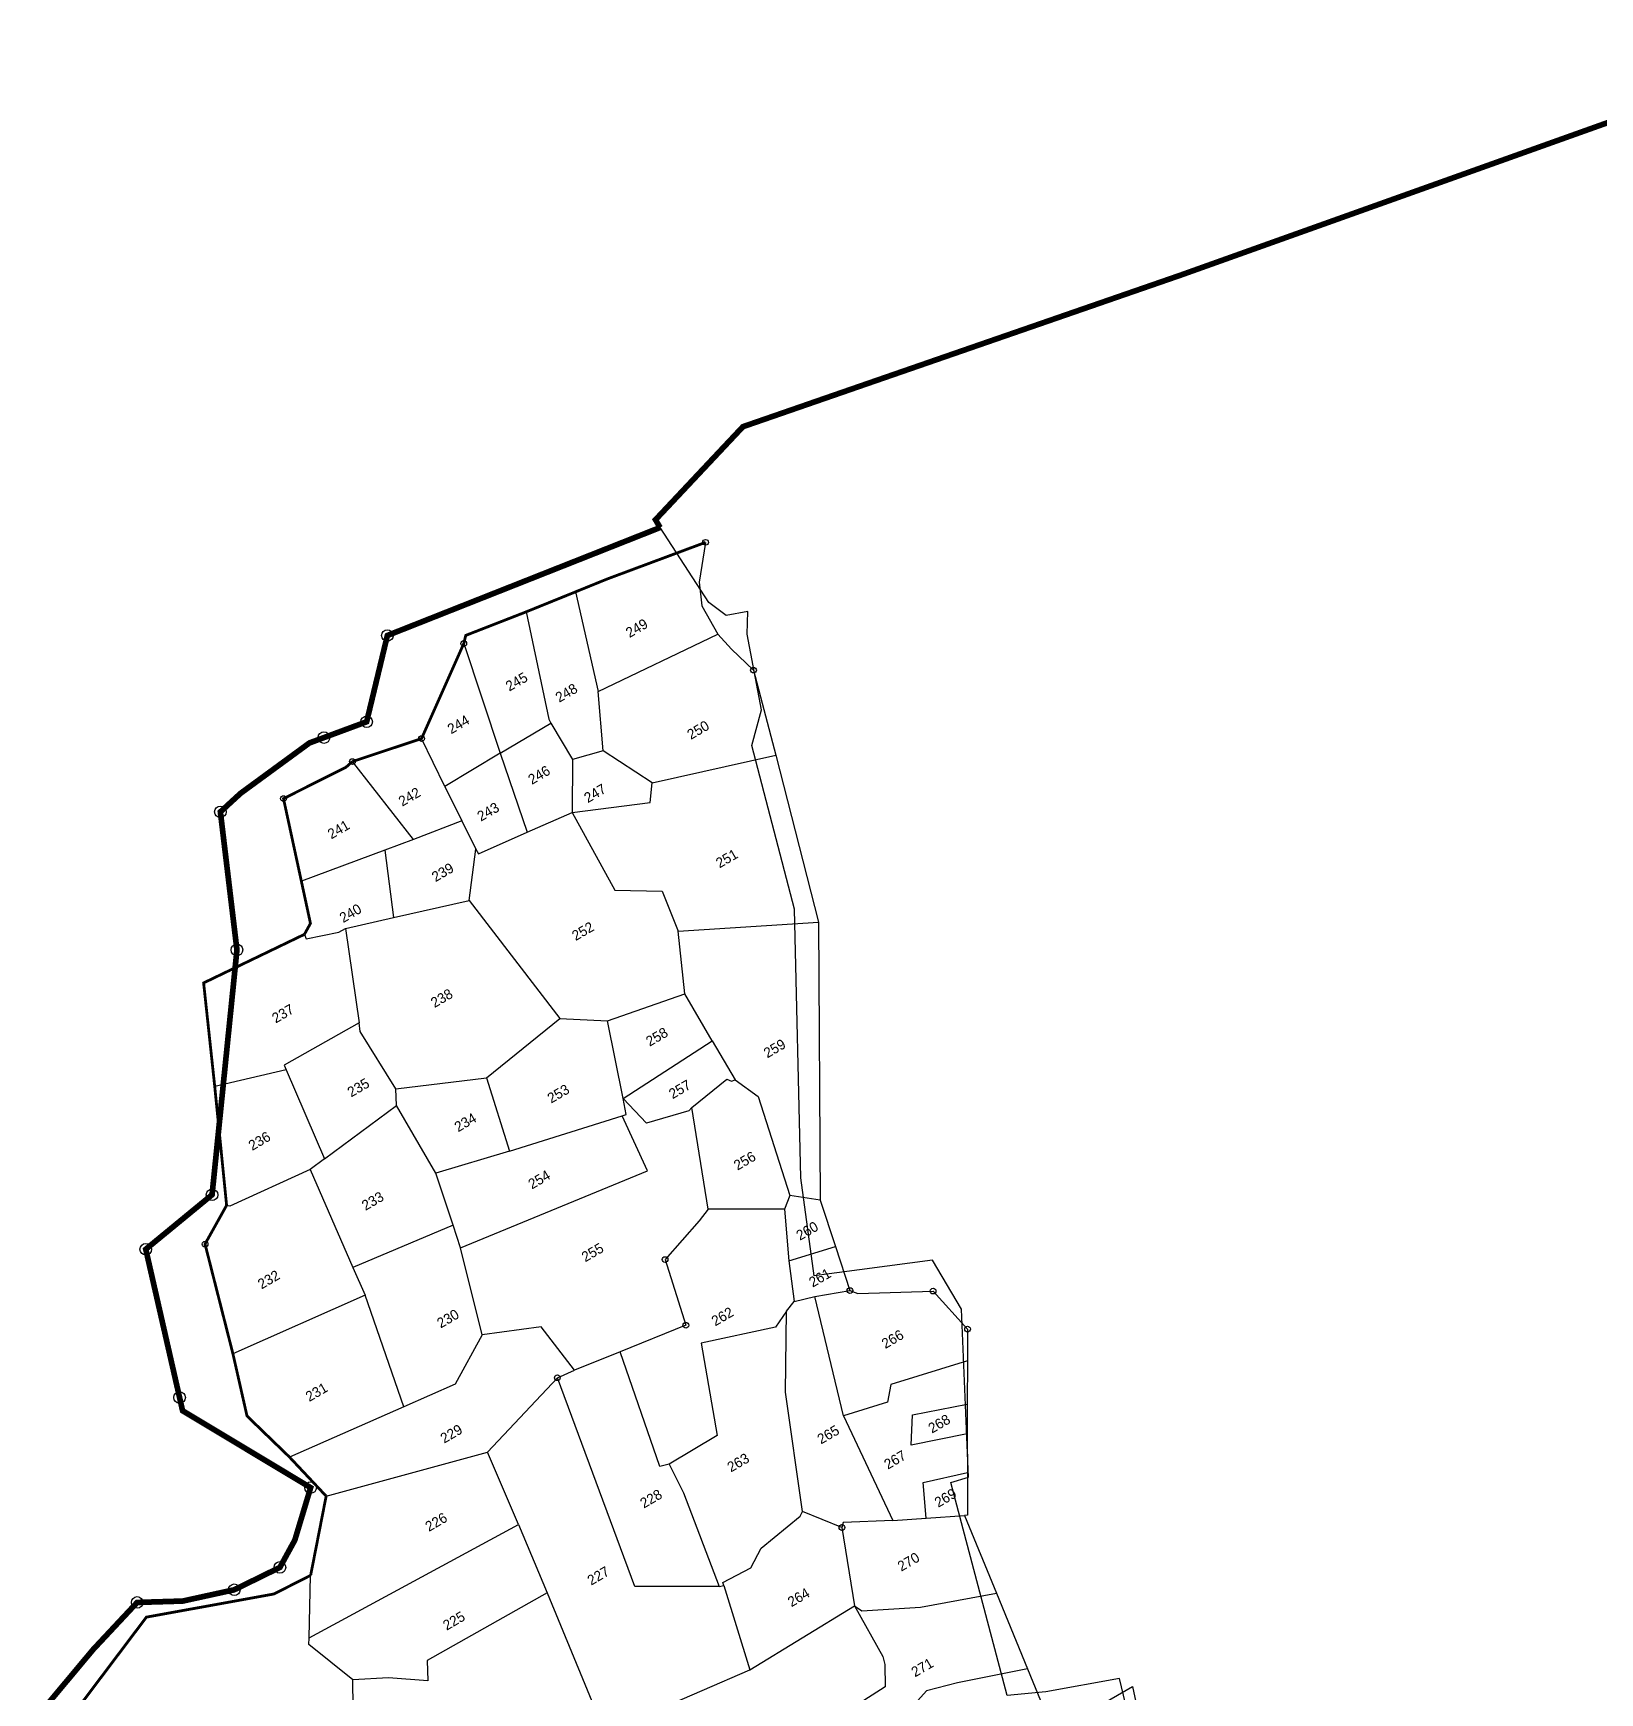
# Model space of a CAD drawing. Header units: metres. Extents: x 261731 to 264091, y 2159284 to 2161845.
# Drawn here: x 262344.5 to 262689.7, y 2161466.8 to 2161832.5 of the extents above; entities that cross this region are included whole.
import ezdxf

# ---------------------------------------------------------------- set-up
doc = ezdxf.new("R2010")
doc.units = ezdxf.units.M
for name, color, linetype in [('POLY_PARCEL', 6, 'Continuous'), ('SYM_STONE', 1, 'Continuous'), ('TEXT_PARCEL', 7, 'Continuous'), ('V_BOUND_LINE', 7, 'Continuous')]:
    doc.layers.add(name, color=color, linetype=linetype)
doc.styles.add('TEXT_MAP', font='', dxfattribs={"height": 1.8})
doc.styles.get('TEXT_MAP').set_extended_font_data('Kruti Dev 050')

# ---------------------------------------------------------------- blocks, each defined once
blk = doc.blocks.new('STONE')
at = {"layer": 'SYM_STONE'}
blk.add_circle((0, 0), 0.511, dxfattribs=at)

msp = doc.modelspace()

# ---------------------------------------------------------------- linework, layer by layer
at = {"layer": 'POLY_PARCEL'}
for points in [[(262609.77, 2161362.24), (262583.87, 2161469.96), (262567.65, 2161467.02), (262559.15, 2161466.27), (262546.72, 2161513.2), (262550.63, 2161514.31), (262549.11, 2161551.37), (262542.66, 2161562.15), (262516.58, 2161558.69), (262513.69, 2161580.32), (262512.25, 2161639.51), (262502.89, 2161675.54), (262504.99, 2161683.39), (262501.88, 2161700.05), (262501.97, 2161705.05), (262497.25, 2161704.2), (262493.43, 2161707.02), (262482.66, 2161723.55)], [(262492.68, 2161720.29), (262491.24, 2161711.54), (262491.83, 2161706.32), (262495.4, 2161700.05)], [(262464, 2161709.37), (262469.05, 2161687.42), (262469.05, 2161687.42)], [(262453.16, 2161704.98), (262458.15, 2161681.35), (262458.55, 2161680.46)], [(262439.4, 2161697.98), (262447.39, 2161673.82)], [(262469.05, 2161687.42), (262495.4, 2161700.05)], [(262495.4, 2161700.05), (262498.37, 2161696.78), (262503.25, 2161692.14), (262508.19, 2161673.42)], [(262470.14, 2161674.38), (262469.05, 2161687.42)], [(262447.39, 2161673.82), (262458.55, 2161680.46)], [(262458.55, 2161680.46), (262463.33, 2161672.47)], [(262435.25, 2161666.49), (262430.1, 2161677.06)], [(262428.32, 2161654.81), (262414.86, 2161671.99)], [(262447.39, 2161673.82), (262435.25, 2161666.49)], [(262447.39, 2161673.82), (262453.38, 2161656.42)], [(262463.33, 2161672.47), (262463.32, 2161660.8)], [(262470.14, 2161674.38), (262463.33, 2161672.47)], [(262480.9, 2161667.31), (262470.14, 2161674.38)], [(262480.9, 2161667.31), (262508.19, 2161673.42)], [(262508.19, 2161673.42), (262517.53, 2161636.6)], [(262435.25, 2161666.49), (262438.99, 2161658.96)], [(262463.32, 2161660.8), (262480.44, 2161662.95), (262480.9, 2161667.31)], [(262453.38, 2161656.42), (262463.32, 2161660.8)], [(262463.32, 2161660.8), (262472.72, 2161643.67), (262483.15, 2161643.43), (262486.65, 2161634.66)], [(262438.99, 2161658.96), (262428.32, 2161654.81)], [(262438.99, 2161658.96), (262442.09, 2161652.72)], [(262428.32, 2161654.81), (262422, 2161652.47)], [(262442.09, 2161652.72), (262442.63, 2161651.69), (262453.38, 2161656.42)], [(262422, 2161652.47), (262403.61, 2161645.66)], [(262422, 2161652.47), (262423.89, 2161637.61)], [(262440.6, 2161641.4), (262442.09, 2161652.72)], [(262423.89, 2161637.61), (262440.6, 2161641.4)], [(262440.6, 2161641.4), (262460.56, 2161615.38)], [(262404.29, 2161633.93), (262404.64, 2161632.92), (262411.87, 2161634.44), (262413.33, 2161635.22)], [(262413.33, 2161635.22), (262423.89, 2161637.61)], [(262413.33, 2161635.22), (262416.38, 2161614.45)], [(262486.65, 2161634.66), (262517.53, 2161636.6), (262517.53, 2161636.6)], [(262488.11, 2161620.86), (262486.65, 2161634.66)], [(262517.53, 2161636.6), (262517.93, 2161575.39)], [(262471.09, 2161614.85), (262488.11, 2161620.86)], [(262494.17, 2161610.46), (262488.11, 2161620.86)], [(262416.38, 2161614.45), (262399.86, 2161605.11), (262400.25, 2161604.05)], [(262424.46, 2161599.89), (262416.58, 2161612.52), (262416.38, 2161614.45)], [(262444.43, 2161602.32), (262460.56, 2161615.38)], [(262460.56, 2161615.38), (262471.09, 2161614.85)], [(262474.49, 2161597.8), (262471.09, 2161614.85)], [(262474.49, 2161597.8), (262494.17, 2161610.46)], [(262494.17, 2161610.46), (262499.22, 2161601.88)], [(262400.25, 2161604.05), (262384.53, 2161600.4)], [(262400.25, 2161604.05), (262408.74, 2161584.51)], [(262424.46, 2161599.89), (262444.43, 2161602.32)], [(262444.43, 2161602.32), (262449.45, 2161586.2)], [(262489.63, 2161595.8), (262497.35, 2161602.02), (262498.41, 2161601.58), (262499.22, 2161601.88)], [(262499.22, 2161601.88), (262504.24, 2161598.21), (262511.28, 2161576.42)], [(262424.55, 2161596.22), (262424.46, 2161599.89)], [(262408.74, 2161584.51), (262424.55, 2161596.22)], [(262433.26, 2161581.31), (262424.55, 2161596.22)], [(262474.3, 2161593.93), (262475.21, 2161594.22), (262474.49, 2161597.8)], [(262489.63, 2161595.8), (262488.98, 2161595.05), (262479.67, 2161592.3), (262474.49, 2161597.8)], [(262493.27, 2161573.37), (262489.63, 2161595.8)], [(262438.68, 2161564.89), (262479.92, 2161581.8), (262474.3, 2161593.93)], [(262449.45, 2161586.2), (262474.3, 2161593.93)], [(262408.74, 2161584.51), (262405.55, 2161582.11)], [(262449.45, 2161586.2), (262433.26, 2161581.31)], [(262405.55, 2161582.11), (262387.86, 2161574.04), (262387.14, 2161574.23)], [(262405.55, 2161582.11), (262414.98, 2161560.53)], [(262437.03, 2161569.88), (262433.26, 2161581.31)], [(262511.28, 2161576.42), (262510.08, 2161573.36)], [(262517.93, 2161575.39), (262511.28, 2161576.42)], [(262493.27, 2161573.37), (262491.26, 2161570.79), (262483.76, 2161562.29), (262488.34, 2161547.81), (262473.85, 2161541.96)], [(262510.08, 2161573.36), (262493.27, 2161573.37)], [(262510.08, 2161573.36), (262511.01, 2161562)], [(262517.93, 2161575.39), (262521.3, 2161565.13)], [(262437.03, 2161569.88), (262414.98, 2161560.53)], [(262438.68, 2161564.89), (262437.03, 2161569.88)], [(262511.01, 2161562), (262521.3, 2161565.13)], [(262521.3, 2161565.13), (262524.5, 2161555.46)], [(262443.48, 2161545.73), (262438.68, 2161564.89), (262438.68, 2161564.89)], [(262511.01, 2161562), (262512.18, 2161553.02)], [(262414.98, 2161560.53), (262417.65, 2161554.41)], [(262417.65, 2161554.41), (262388.54, 2161541.51)], [(262426.16, 2161529.83), (262417.65, 2161554.41)], [(262512.18, 2161553.02), (262516.78, 2161554.12)], [(262516.78, 2161554.12), (262524.5, 2161555.46)], [(262523.06, 2161527.86), (262516.78, 2161554.12)], [(262524.5, 2161555.46), (262526.25, 2161554.8), (262542.82, 2161555.35), (262550.41, 2161546.97), (262550.37, 2161539.94)], [(262510.51, 2161550.89), (262508.11, 2161547.41), (262491.71, 2161543.86), (262495.24, 2161523.5), (262484.66, 2161517.24)], [(262514.06, 2161506.8), (262510.32, 2161533.06), (262510.51, 2161550.89)], [(262510.51, 2161550.89), (262512.18, 2161553.02)], [(262463.83, 2161537.92), (262456.49, 2161547.46), (262443.48, 2161545.73)], [(262443.48, 2161545.73), (262437.49, 2161534.81), (262426.16, 2161529.83)], [(262473.85, 2161541.96), (262463.83, 2161537.92)], [(262484.66, 2161517.24), (262482.58, 2161516.72), (262473.85, 2161541.96)], [(262550.37, 2161539.94), (262533.53, 2161534.79), (262532.75, 2161530.9), (262523.06, 2161527.86)], [(262550.37, 2161539.94), (262550.32, 2161530.45)], [(262444.62, 2161519.82), (262460.02, 2161536.24)], [(262460.02, 2161536.24), (262463.83, 2161537.92)], [(262495.69, 2161490.28), (262477.08, 2161490.24), (262460.02, 2161536.24)], [(262426.16, 2161529.83), (262400.99, 2161518.78)], [(262550.29, 2161523.91), (262538.01, 2161521.36), (262538.29, 2161528.06), (262550.32, 2161530.45)], [(262550.32, 2161530.45), (262550.29, 2161523.91)], [(262523.06, 2161527.86), (262533.98, 2161504.77)], [(262550.29, 2161523.91), (262550.29, 2161523.57), (262550.4, 2161515.41)], [(262409.08, 2161510.17), (262444.62, 2161519.82)], [(262451.45, 2161503.92), (262444.62, 2161519.82)], [(262484.66, 2161517.24), (262487.79, 2161510.86), (262495.69, 2161490.28)], [(262541.29, 2161505.31), (262540.6, 2161513.2), (262550.4, 2161515.41)], [(262550.4, 2161515.41), (262550.38, 2161505.99), (262549.73, 2161505.93)], [(262496.69, 2161490.5), (262496.45, 2161491.11), (262502.63, 2161494.36), (262504.96, 2161498.72), (262513.53, 2161505.73), (262514.06, 2161506.8)], [(262522.72, 2161503.26), (262514.06, 2161506.8)], [(262405.33, 2161478.98), (262451.45, 2161503.92)], [(262451.45, 2161503.92), (262457.76, 2161488.84)], [(262533.98, 2161504.77), (262523.02, 2161504.39), (262522.72, 2161503.26)], [(262522.72, 2161503.26), (262525.47, 2161485.98)], [(262533.98, 2161504.77), (262541.29, 2161505.31)], [(262541.29, 2161505.31), (262549.73, 2161505.93)], [(262549.73, 2161505.93), (262556.8, 2161488.76)], [(262405.33, 2161478.98), (262405.66, 2161492.72)], [(262457.76, 2161488.84), (262431.3, 2161473.93), (262431.47, 2161469.5), (262422.82, 2161470.15), (262414.99, 2161469.71)], [(262457.76, 2161488.84), (262469.05, 2161461.6)], [(262495.69, 2161490.28), (262496.69, 2161490.5)], [(262496.69, 2161490.5), (262502.42, 2161471.91)], [(262525.47, 2161485.98), (262527.09, 2161484.9), (262540.01, 2161485.69), (262556.8, 2161488.76)], [(262556.8, 2161488.76), (262563.62, 2161472.12)], [(262502.42, 2161471.91), (262525.47, 2161485.98)], [(262525.47, 2161485.98), (262531.77, 2161474.84), (262532.18, 2161473.06), (262532.27, 2161468.17), (262523.91, 2161462.8), (262523.55, 2161460.23)], [(262414.99, 2161469.71), (262405.29, 2161477.48), (262405.33, 2161478.98)], [(262470.91, 2161458.26), (262502.42, 2161471.91)], [(262563.62, 2161472.12), (262548.21, 2161469.01), (262541.39, 2161467.26), (262538.78, 2161464.44), (262542.56, 2161459.39), (262544.23, 2161455.06), (262544.88, 2161451.91), (262530.34, 2161445.1)], [(262563.62, 2161472.12), (262569.32, 2161458.2), (262586.75, 2161468.23), (262590.58, 2161450.37)], [(262415.11, 2161457.46), (262414.99, 2161469.71)]]:
    msp.add_lwpolyline(points, dxfattribs=at)
at = {"layer": 'V_BOUND_LINE'}
for points, const_width in [([(262482.66, 2161723.55), (262481.65, 2161725.27), (262500.92, 2161745.77), (262597.69, 2161779.27), (262693.64, 2161813.53), (262747.34, 2161831.83)], 1.25), ([(262345.15, 2161461.32), (262357.72, 2161476.36), (262367.43, 2161486.75), (262377.46, 2161487.05), (262388.83, 2161489.54), (262398.89, 2161494.47), (262402.17, 2161500.47), (262405.66, 2161512.04), (262377.44, 2161528.98), (262376.78, 2161531.89), (262369.33, 2161564.55), (262383.94, 2161576.56), (262389.42, 2161630.5), (262385.77, 2161660.91), (262390.24, 2161665.01), (262405.4, 2161676.1), (262408.6, 2161677.28), (262418, 2161680.76), (262422.57, 2161699.77), (262482.66, 2161723.55)], 1.25), ([(262492.68, 2161720.29), (262471.07, 2161712.24), (262464, 2161709.37)], 0.618), ([(262464, 2161709.37), (262453.16, 2161704.98)], 0.618), ([(262453.16, 2161704.98), (262439.84, 2161699.79), (262439.4, 2161697.98)], 0.618), ([(262439.4, 2161697.98), (262430.1, 2161677.06)], 0.618), ([(262430.1, 2161677.06), (262414.86, 2161671.99)], 0.618), ([(262414.86, 2161671.99), (262413.45, 2161670.75), (262399.68, 2161663.83), (262403.61, 2161645.66)], 0.618), ([(262403.61, 2161645.66), (262405.62, 2161636.34), (262404.29, 2161633.93)], 0.618), ([(262404.29, 2161633.93), (262382.08, 2161623.23), (262384.53, 2161600.4)], 0.618), ([(262384.53, 2161600.4), (262387.14, 2161574.23)], 0.618), ([(262387.14, 2161574.23), (262382.39, 2161565.7), (262388.54, 2161541.51)], 0.618), ([(262388.54, 2161541.51), (262391.64, 2161527.82), (262400.99, 2161518.78)], 0.618), ([(262400.99, 2161518.78), (262409.08, 2161510.17)], 0.618), ([(262409.08, 2161510.17), (262405.66, 2161492.72)], 0.618), ([(262405.66, 2161492.72), (262397.57, 2161488.61), (262369.47, 2161483.51), (262350.43, 2161458.25)], 0.618)]:
    msp.add_lwpolyline(points, dxfattribs=dict(at, const_width=const_width))

# ---------------------------------------------------------------- block references
at = {"layer": 'SYM_STONE'}
for p, xscale, yscale, zscale, rotation in [((262492.68, 2161720.29), 1.235809774893093, 1.235809774893093, 1.235809774893093, 30.16378689926862), ((262422.57, 2161699.77), 2.499305619970952, 2.499305619970952, 2.499305619970952, 0.4781862049008076), ((262439.4, 2161697.98), 1.235809774893093, 1.235809774893093, 1.235809774893093, 30.16378689926862), ((262503.25, 2161692.14), 1.235809774893093, 1.235809774893093, 1.235809774893093, 30.16378689926862), ((262408.6, 2161677.28), 2.499305619970952, 2.499305619970952, 2.499305619970952, 0.4781862049008076), ((262418, 2161680.76), 2.499305619970952, 2.499305619970952, 2.499305619970952, 0.4781862049008076), ((262430.1, 2161677.06), 1.235809774893093, 1.235809774893093, 1.235809774893093, 30.16378689926862), ((262414.86, 2161671.99), 1.235809774893093, 1.235809774893093, 1.235809774893093, 30.16378689926862), ((262399.68, 2161663.83), 1.235809774893093, 1.235809774893093, 1.235809774893093, 30.16378689926862), ((262385.77, 2161660.91), 2.499305619970952, 2.499305619970952, 2.499305619970952, 0.4781862049008076), ((262389.42, 2161630.5), 2.499305619970952, 2.499305619970952, 2.499305619970952, 0.4781862049008076), ((262383.94, 2161576.56), 2.499305619970952, 2.499305619970952, 2.499305619970952, 0.4781862049008076), ((262369.33, 2161564.55), 2.499305619970952, 2.499305619970952, 2.499305619970952, 0.4781862049008076), ((262382.39, 2161565.7), 1.235809774893093, 1.235809774893093, 1.235809774893093, 30.16378689926862), ((262483.76, 2161562.29), 1.235809774893093, 1.235809774893093, 1.235809774893093, 30.16378689926862), ((262524.5, 2161555.46), 1.235809774893093, 1.235809774893093, 1.235809774893093, 30.16378689926862), ((262542.82, 2161555.35), 1.235809774893093, 1.235809774893093, 1.235809774893093, 30.16378689926862), ((262488.34, 2161547.81), 1.235809774893093, 1.235809774893093, 1.235809774893093, 30.16378689926862), ((262550.41, 2161546.97), 1.235809774893093, 1.235809774893093, 1.235809774893093, 30.16378689926862), ((262460.02, 2161536.24), 1.235809774893093, 1.235809774893093, 1.235809774893093, 30.16378689926862), ((262376.78, 2161531.89), 2.499305619970952, 2.499305619970952, 2.499305619970952, 0.4781862049008076), ((262405.66, 2161512.04), 2.499305619970952, 2.499305619970952, 2.499305619970952, 0.4781862049008076), ((262522.72, 2161503.26), 1.235809774893093, 1.235809774893093, 1.235809774893093, 30.16378689926862), ((262398.89, 2161494.47), 2.499305619970952, 2.499305619970952, 2.499305619970952, 0.4781862049008076), ((262388.83, 2161489.54), 2.499305619970952, 2.499305619970952, 2.499305619970952, 0.4781862049008076), ((262367.43, 2161486.75), 2.499305619970952, 2.499305619970952, 2.499305619970952, 0.4781862049008076)]:
    msp.add_blockref('STONE', p, dxfattribs=dict(at, xscale=xscale, yscale=yscale, zscale=zscale, rotation=rotation))

# ---------------------------------------------------------------- texts
at = {"layer": 'TEXT_PARCEL', "style": 'TEXT_MAP'}
for s, p in [('249', (262475.92, 2161699.19)), ('245', (262449.45, 2161687.4)), ('248', (262460.43, 2161684.93)), ('244', (262436.63, 2161677.98)), ('250', (262489.45, 2161676.76)), ('246', (262454.41, 2161666.85)), ('242', (262425.85, 2161662.04)), ('247', (262466.73, 2161662.81)), ('243', (262443.18, 2161658.74)), ('241', (262410.22, 2161654.84)), ('239', (262433.16, 2161645.4)), ('251', (262495.77, 2161648.45)), ('240', (262412.84, 2161636.39)), ('252', (262464.06, 2161632.43)), ('238', (262432.95, 2161617.68)), ('237', (262397.96, 2161614.27)), ('258', (262480.36, 2161609.16)), ('259', (262506.3, 2161606.6)), ('235', (262414.58, 2161597.98)), ('257', (262485.41, 2161597.59)), ('253', (262458.65, 2161596.63)), ('234', (262438.16, 2161590.31)), ('236', (262392.79, 2161586.21)), ('256', (262499.71, 2161581.85)), ('254', (262454.43, 2161577.71)), ('233', (262417.74, 2161573)), ('260', (262513.48, 2161566.41)), ('255', (262466.18, 2161561.67)), ('232', (262394.83, 2161555.68)), ('261', (262516.29, 2161556.09)), ('230', (262434.32, 2161547.08)), ('262', (262494.81, 2161547.55)), ('266', (262532.3, 2161542.56)), ('231', (262405.37, 2161530.9)), ('229', (262435.07, 2161521.71)), ('265', (262518.12, 2161521.53)), ('268', (262542.58, 2161523.93)), ('263', (262498.28, 2161515.37)), ('267', (262532.84, 2161515.98)), ('228', (262479.08, 2161507.41)), ('269', (262543.96, 2161507.59)), ('226', (262431.73, 2161502.27)), ('270', (262535.81, 2161493.51)), ('227', (262467.46, 2161490.42)), ('264', (262511.6, 2161485.67)), ('225', (262435.64, 2161480.51)), ('271', (262538.84, 2161470.22))]:
    msp.add_text(s, height=2.224, rotation=30.1638, dxfattribs=at).set_placement(p)

doc.saveas('drawing.dxf')
